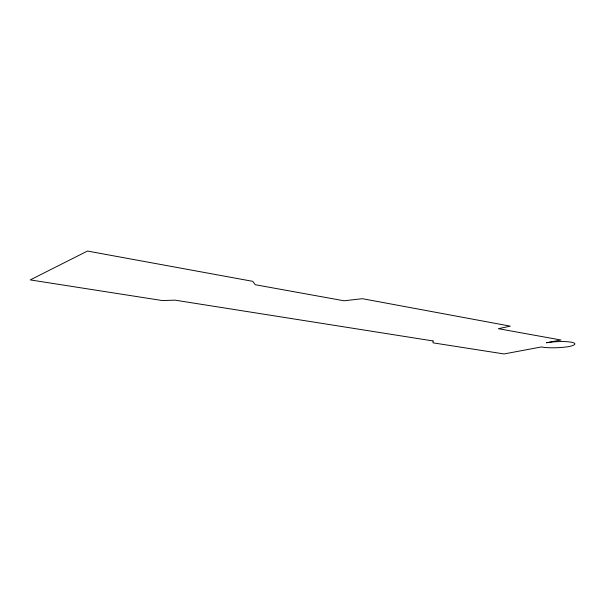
<?xml version="1.0" encoding="UTF-8"?>
<svg xmlns="http://www.w3.org/2000/svg" width="605" height="605" viewBox="0 0 605 605"><rect width="100%" height="100%" fill="white"/><g stroke="black" fill="none" stroke-linecap="round" stroke-linejoin="round"><path stroke-width="0.91" d="M433.074 340.948L433.067 342.853L504.056 353.948L541.407 346.952A20.426 3.577 -3 0 0 568.322 346.68A18.074 3.154 -3 0 0 571.218 342.188A18.074 3.154 -3 0 0 546.496 342.763L560.941 340.01L498.384 328.696L510.28 326.148L362.455 298.704L343.995 300.776L255.242 284.721L252.746 281.34L87.46 251.052L30.25 279.911L162.382 300.564L174.989 300.148L433.074 340.948"/></g></svg>
